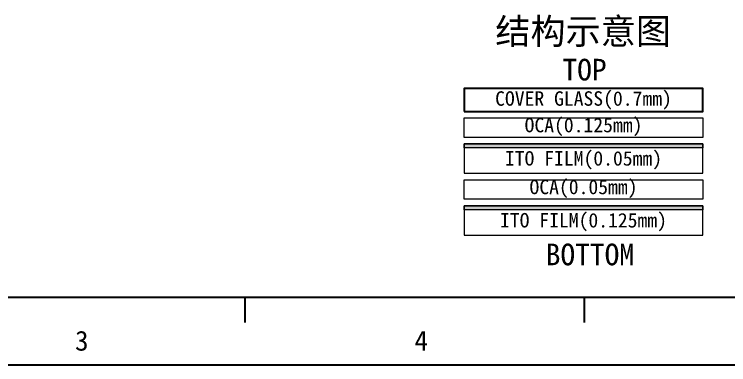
# Model space of a CAD drawing. Header units: millimetres. Extents: x 2493 to 3431, y 522 to 752.
# Drawn here: x 3205.4 to 3285.8, y 522.1 to 561.6 of the extents above; entities that cross this region are included whole.
import ezdxf

# ---------------------------------------------------------------- set-up
doc = ezdxf.new("R2010")
doc.units = ezdxf.units.MM
doc.layers.add('dim', color=3, linetype='Continuous')
doc.layers.add('LENS', color=1, linetype='Continuous')
doc.layers.add('OCA', color=5, linetype='Continuous', lineweight=5)
doc.layers.add('sensor', color=170, linetype='Continuous', lineweight=0)
doc.styles.add('宋体', font='')
doc.styles.add('宝明', font='simhei.ttf')
doc.styles.get('宋体').set_extended_font_data('SimSun')

msp = doc.modelspace()

# ---------------------------------------------------------------- hatches: boundary and pattern name
at = {"layer": 'sensor'}
for points in [[(3256.0295, 546.9822), (3282.9304, 546.9822), (3282.9304, 546.5392), (3256.0295, 546.5392)], [(3256.0295, 540.0161), (3282.9304, 540.0161), (3282.9304, 539.5732), (3256.0295, 539.5732)]]:
    msp.add_hatch(color=3, dxfattribs=at).paths.add_polyline_path(points)

# ---------------------------------------------------------------- linework, layer by layer
at = {"color": 7, "linetype": 'Continuous'}
for p, q in [((3422.5173, 529.6812), (3116.6067, 529.6812)), ((3231.3232, 529.6812), (3231.3232, 526.885)), ((3269.562, 529.6812), (3269.562, 526.885)), ((3107.9592, 522.1269), (3430.9908, 522.1269))]:
    msp.add_line(p, q, dxfattribs=at)
at = {"layer": 'LENS', "elevation": 0}
msp.add_lwpolyline([(3256.0295, 550.6486), (3282.9304, 550.6486), (3282.9304, 553.215), (3256.0295, 553.215)], close=True, dxfattribs=at)
at = {"layer": 'OCA', "elevation": 0}
for points in [[(3256.0295, 549.9153), (3282.9304, 549.9153), (3282.9304, 547.7155), (3256.0295, 547.7155)], [(3256.0295, 542.9492), (3282.9304, 542.9492), (3282.9304, 540.7494), (3256.0295, 540.7494)]]:
    msp.add_lwpolyline(points, close=True, dxfattribs=at)
at = {"layer": 'sensor', "elevation": 0}
for points in [[(3256.0295, 543.6825), (3282.9304, 543.6825), (3282.9304, 546.9822), (3256.0295, 546.9822)], [(3256.0295, 536.7164), (3282.9304, 536.7164), (3282.9304, 540.0161), (3256.0295, 540.0161)]]:
    msp.add_lwpolyline(points, close=True, dxfattribs=at)
at = {"layer": 'sensor', "color": 3, "elevation": 0}
for points in [[(3256.0295, 546.9822), (3282.9304, 546.9822), (3282.9304, 546.5392), (3256.0295, 546.5392)], [(3256.0295, 540.0161), (3282.9304, 540.0161), (3282.9304, 539.5732), (3256.0295, 539.5732)]]:
    msp.add_lwpolyline(points, close=True, dxfattribs=at)

# ---------------------------------------------------------------- texts
at = {"color": 7, "linetype": 'Continuous', "style": '宝明'}
for s, p in [('3', (3212.2037, 523.7071)), ('4', (3250.4426, 523.7071))]:
    msp.add_text(s, height=2.237, dxfattribs=at).set_placement(p)
at = {"insert": (3259.5434, 561.1139), "char_height": 2.90304, "width": 21.513254, "attachment_point": 1, "style": '宋体'}
msp.add_mtext('{\\fSimSun|b0|i0|c134|p54;结构示意图}', dxfattribs=at)
at = {"layer": 'dim', "char_height": 2.43855, "attachment_point": 4, "style": '宋体'}
for s, insert, width in [('TOP', (3267.111, 555.3227), 5.567922), ('BOTTOM', (3265.2259, 534.5178), 10.471701)]:
    msp.add_mtext(s, dxfattribs=dict(at, insert=insert, width=width))
at = {"layer": 'LENS', "insert": (3269.48, 552.9054), "char_height": 1.625702, "width": 26.900926, "attachment_point": 2, "style": '宋体'}
msp.add_mtext('COVER GLASS(0.7mm)', dxfattribs=at)
at = {"layer": 'OCA', "char_height": 1.625702, "width": 26.900926, "attachment_point": 2, "style": '宋体'}
for s, insert in [('OCA(0.125mm)', (3269.48, 549.9153)), ('OCA(0.05mm)', (3269.48, 542.9492))]:
    msp.add_mtext(s, dxfattribs=dict(at, insert=insert))
at = {"layer": 'sensor', "char_height": 1.571293, "width": 26.900926, "attachment_point": 2, "style": '宋体'}
for s, insert in [('{\\H1.035x;ITO FILM(0.05mm)}', (3269.48, 546.1666)), ('{\\H1.035x;ITO FILM(0.125mm)}', (3269.48, 539.2006))]:
    msp.add_mtext(s, dxfattribs=dict(at, insert=insert))

doc.saveas('drawing.dxf')
